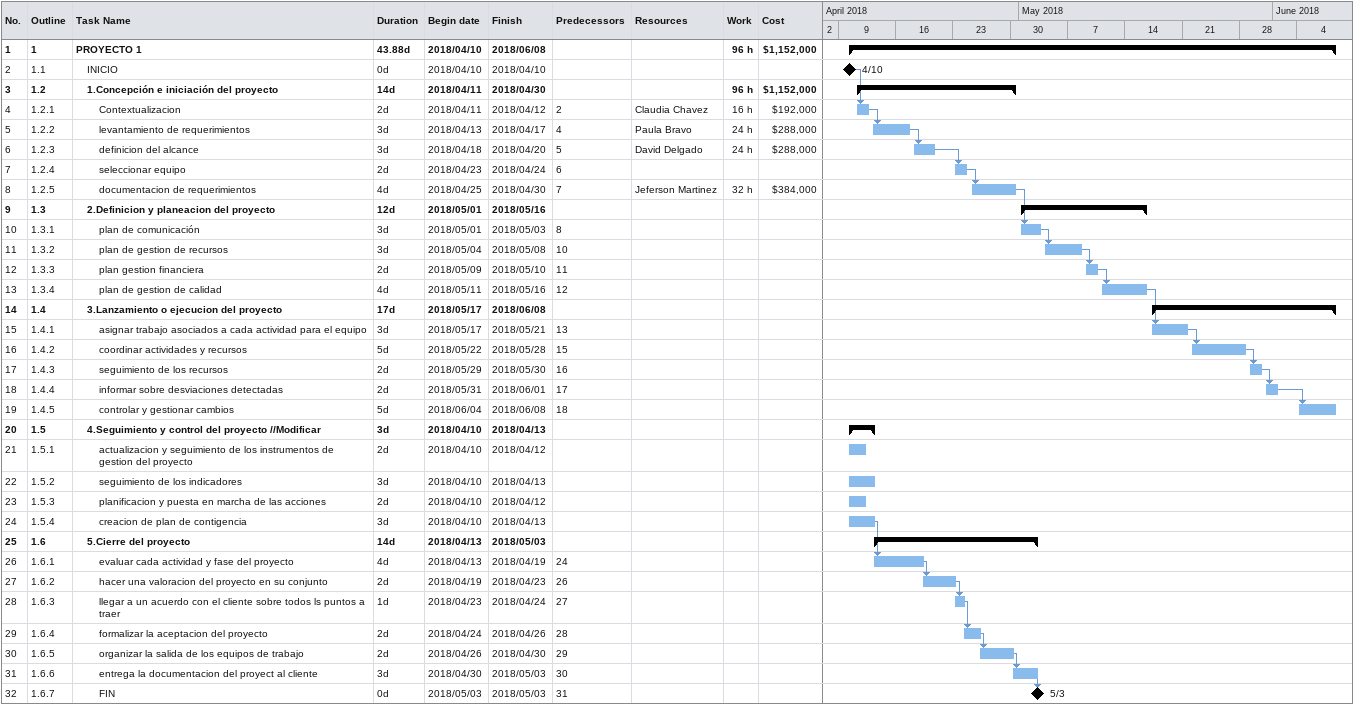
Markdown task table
| ID | WBS | Task | Duration | Start | Finish | Predecessors | Resources | Work (h) | Cost ($) |
|---|---|---|---|---|---|---|---|---|---|
| 1 | 1 | **PROYECTO 1** | 43.88d | 2018-04-10 | 2018-06-08 |  |  | 96 | 1152000 |
| 2 | 1.1 | INICIO | 0d | 2018-04-10 | 2018-04-10 |  |  |  |  |
| 3 | 1.2 | **1.Concepción e iniciación del proyecto** | 14d | 2018-04-11 | 2018-04-30 |  |  | 96 | 1152000 |
| 4 | 1.2.1 | Contextualizacion | 2d | 2018-04-11 | 2018-04-12 | 2 | Claudia Chavez | 16 | 192000 |
| 5 | 1.2.2 | levantamiento de requerimientos | 3d | 2018-04-13 | 2018-04-17 | 4 | Paula Bravo | 24 | 288000 |
| 6 | 1.2.3 | definicion del alcance | 3d | 2018-04-18 | 2018-04-20 | 5 | David Delgado | 24 | 288000 |
| 7 | 1.2.4 | seleccionar equipo | 2d | 2018-04-23 | 2018-04-24 | 6 |  |  |  |
| 8 | 1.2.5 | documentacion de requerimientos | 4d | 2018-04-25 | 2018-04-30 | 7 | Jeferson Martinez | 32 | 384000 |
| 9 | 1.3 | **2.Definicion y planeacion del proyecto** | 12d | 2018-05-01 | 2018-05-16 |  |  |  |  |
| 10 | 1.3.1 | plan de comunicación | 3d | 2018-05-01 | 2018-05-03 | 8 |  |  |  |
| 11 | 1.3.2 | plan de gestion de recursos | 3d | 2018-05-04 | 2018-05-08 | 10 |  |  |  |
| 12 | 1.3.3 | plan gestion financiera | 2d | 2018-05-09 | 2018-05-10 | 11 |  |  |  |
| 13 | 1.3.4 | plan de gestion de calidad | 4d | 2018-05-11 | 2018-05-16 | 12 |  |  |  |
| 14 | 1.4 | **3.Lanzamiento o ejecucion del proyecto** | 17d | 2018-05-17 | 2018-06-08 |  |  |  |  |
| 15 | 1.4.1 | asignar trabajo asociados a cada actividad para el equipo | 3d | 2018-05-17 | 2018-05-21 | 13 |  |  |  |
| 16 | 1.4.2 | coordinar actividades y recursos | 5d | 2018-05-22 | 2018-05-28 | 15 |  |  |  |
| 17 | 1.4.3 | seguimiento de los recursos | 2d | 2018-05-29 | 2018-05-30 | 16 |  |  |  |
| 18 | 1.4.4 | informar sobre desviaciones detectadas | 2d | 2018-05-31 | 2018-06-01 | 17 |  |  |  |
| 19 | 1.4.5 | controlar y gestionar cambios | 5d | 2018-06-04 | 2018-06-08 | 18 |  |  |  |
| 20 | 1.5 | **4.Seguimiento y control del proyecto //Modificar** | 3d | 2018-04-10 | 2018-04-13 |  |  |  |  |
| 21 | 1.5.1 | actualizacion y seguimiento de los instrumentos de gestion del proyecto | 2d | 2018-04-10 | 2018-04-12 |  |  |  |  |
| 22 | 1.5.2 | seguimiento de los indicadores | 3d | 2018-04-10 | 2018-04-13 |  |  |  |  |
| 23 | 1.5.3 | planificacion y puesta en marcha de las acciones | 2d | 2018-04-10 | 2018-04-12 |  |  |  |  |
| 24 | 1.5.4 | creacion de plan de contigencia | 3d | 2018-04-10 | 2018-04-13 |  |  |  |  |
| 25 | 1.6 | **5.Cierre del proyecto** | 14d | 2018-04-13 | 2018-05-03 |  |  |  |  |
| 26 | 1.6.1 | evaluar cada actividad y fase del proyecto | 4d | 2018-04-13 | 2018-04-19 | 24 |  |  |  |
| 27 | 1.6.2 | hacer una valoracion del proyecto en su conjunto | 2d | 2018-04-19 | 2018-04-23 | 26 |  |  |  |
| 28 | 1.6.3 | llegar a un acuerdo con el cliente sobre todos ls puntos a traer | 1d | 2018-04-23 | 2018-04-24 | 27 |  |  |  |
| 29 | 1.6.4 | formalizar la aceptacion del proyecto | 2d | 2018-04-24 | 2018-04-26 | 28 |  |  |  |
| 30 | 1.6.5 | organizar la salida de los equipos de trabajo | 2d | 2018-04-26 | 2018-04-30 | 29 |  |  |  |
| 31 | 1.6.6 | entrega la documentacion del proyect al cliente | 3d | 2018-04-30 | 2018-05-03 | 30 |  |  |  |
| 32 | 1.6.7 | FIN | 0d | 2018-05-03 | 2018-05-03 | 31 |  |  |  |
